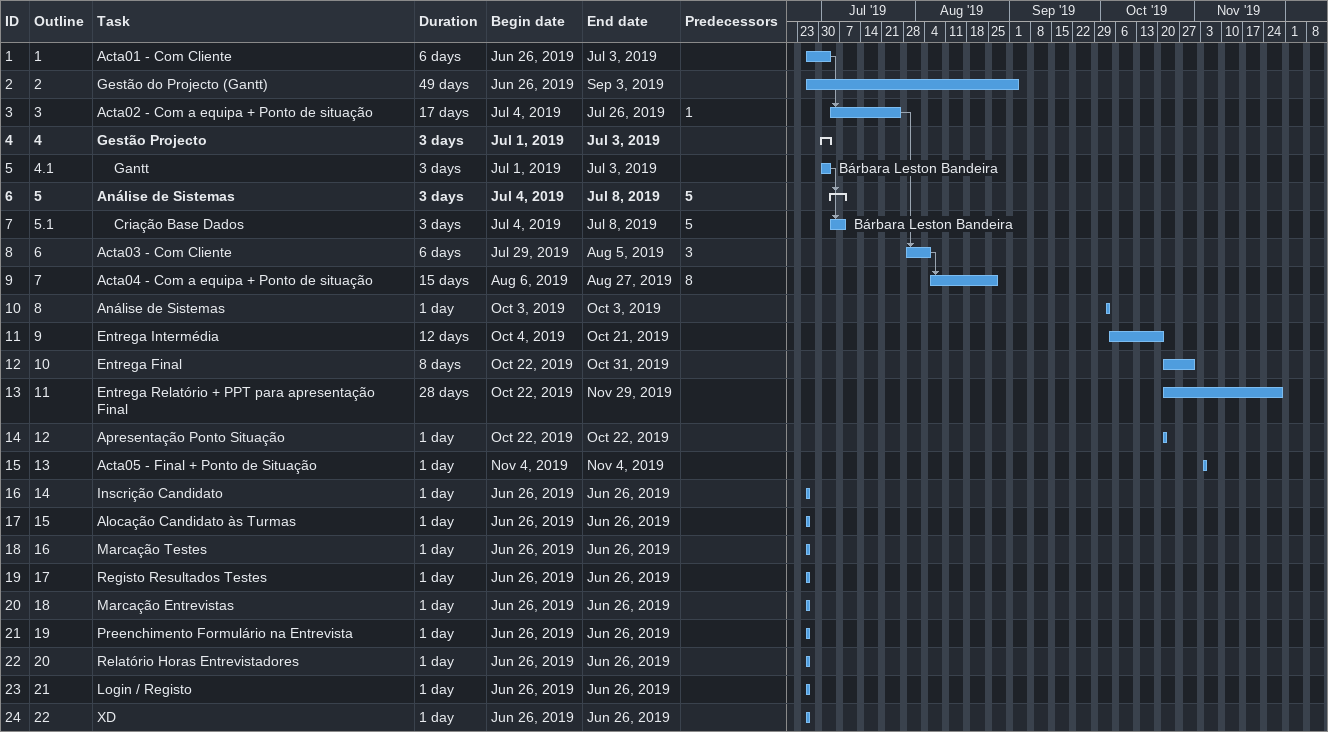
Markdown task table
| ID | WBS | Task | Duration | Start | Finish | Predecessors | Resources |
|---|---|---|---|---|---|---|---|
| 1 | 1 | Acta01 - Com Cliente | 6d | 2019-06-26 | 2019-07-03 |  |  |
| 2 | 2 | Gestão do Projecto (Gantt) | 49d | 2019-06-26 | 2019-09-03 |  |  |
| 3 | 3 | Acta02 - Com a equipa + Ponto de situação | 17d | 2019-07-04 | 2019-07-26 | 1 |  |
| 4 | 4 | **Gestão Projecto** | 3d | 2019-07-01 | 2019-07-03 |  |  |
| 5 | 4.1 | Gantt | 3d | 2019-07-01 | 2019-07-03 |  | Bárbara Leston Bandeira |
| 6 | 5 | **Análise de Sistemas** | 3d | 2019-07-04 | 2019-07-08 | 5 |  |
| 7 | 5.1 | Criação Base Dados | 3d | 2019-07-04 | 2019-07-08 | 5 | Bárbara Leston Bandeira |
| 8 | 6 | Acta03 - Com Cliente | 6d | 2019-07-29 | 2019-08-05 | 3 |  |
| 9 | 7 | Acta04 - Com a equipa + Ponto de situação | 15d | 2019-08-06 | 2019-08-27 | 8 |  |
| 10 | 8 | Análise de Sistemas | 1d | 2019-10-03 | 2019-10-03 |  |  |
| 11 | 9 | Entrega Intermédia | 12d | 2019-10-04 | 2019-10-21 |  |  |
| 12 | 10 | Entrega Final | 8d | 2019-10-22 | 2019-10-31 |  |  |
| 13 | 11 | Entrega Relatório + PPT para apresentação Final | 28d | 2019-10-22 | 2019-11-29 |  |  |
| 14 | 12 | Apresentação Ponto Situação | 1d | 2019-10-22 | 2019-10-22 |  |  |
| 15 | 13 | Acta05 - Final + Ponto de Situação | 1d | 2019-11-04 | 2019-11-04 |  |  |
| 16 | 14 | Inscrição Candidato | 1d | 2019-06-26 | 2019-06-26 |  |  |
| 17 | 15 | Alocação Candidato às Turmas | 1d | 2019-06-26 | 2019-06-26 |  |  |
| 18 | 16 | Marcação Testes | 1d | 2019-06-26 | 2019-06-26 |  |  |
| 19 | 17 | Registo Resultados Testes | 1d | 2019-06-26 | 2019-06-26 |  |  |
| 20 | 18 | Marcação Entrevistas | 1d | 2019-06-26 | 2019-06-26 |  |  |
| 21 | 19 | Preenchimento Formulário na Entrevista | 1d | 2019-06-26 | 2019-06-26 |  |  |
| 22 | 20 | Relatório Horas Entrevistadores | 1d | 2019-06-26 | 2019-06-26 |  |  |
| 23 | 21 | Login / Registo | 1d | 2019-06-26 | 2019-06-26 |  |  |
| 24 | 22 | XD | 1d | 2019-06-26 | 2019-06-26 |  |  |
